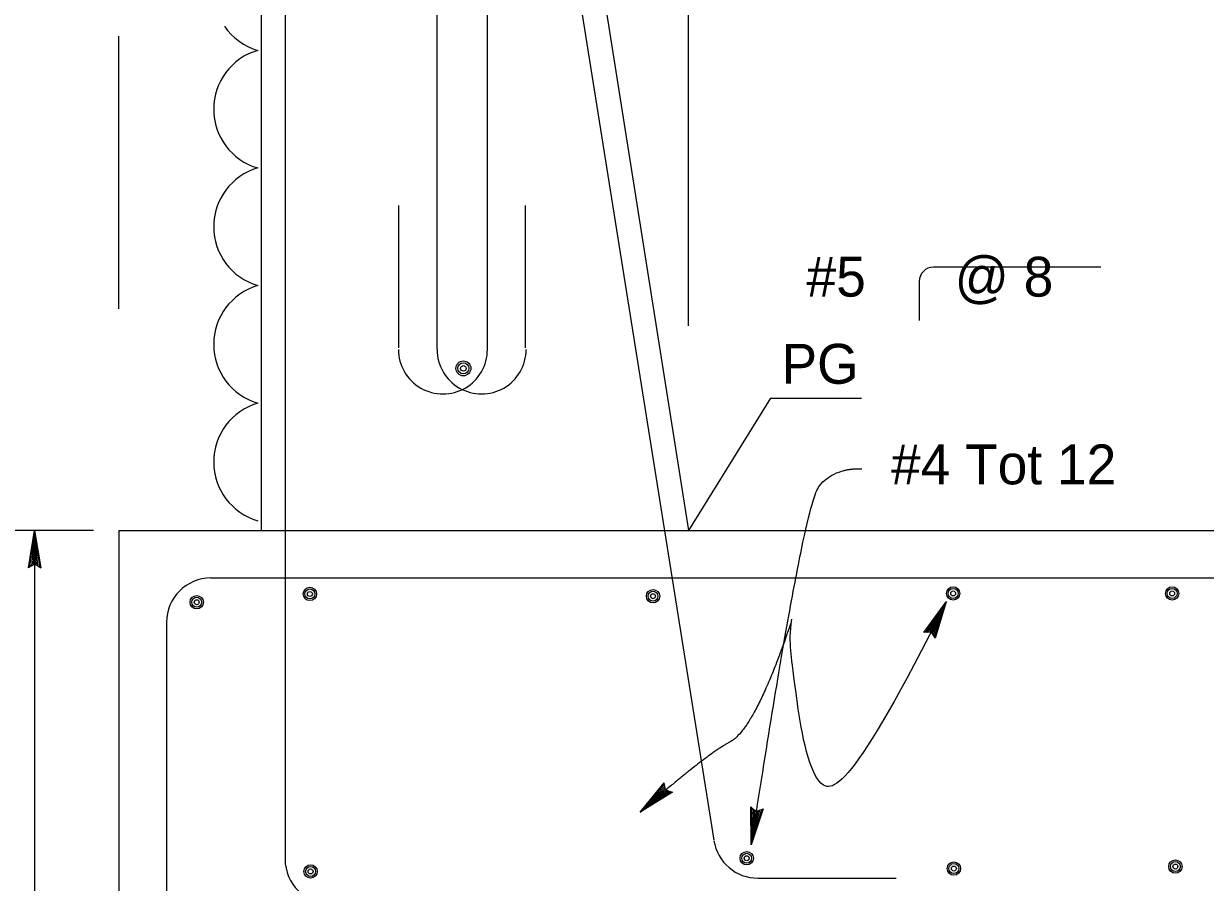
# Model space of a CAD drawing. Extents: x 0 to 2.83, y 0 to 1.83.
# Drawn here: x 1.7935 to 2.1393, y 0.9013 to 1.1525 of the extents above; entities that cross this region are included whole.
import ezdxf

# ---------------------------------------------------------------- set-up
doc = ezdxf.new("R2010")
doc.units = 0
for name, color, linetype in [('212 Leaders and Dim Lines', 7, 'Continuous'), ('213 Rebar', 7, 'Continuous'), ('214 Text and Titles', 7, 'Continuous'), ('217 Rebar', 7, 'Continuous'), ('240 Concrete', 7, 'Continuous')]:
    doc.layers.add(name, color=color, linetype=linetype)

msp = doc.modelspace()

# ---------------------------------------------------------------- linework, layer by layer
at = {"layer": '212 Leaders and Dim Lines'}
for p, q in [((1.988050322617698, 1.0641494285475903), (1.988050322617698, 1.233386392948398)), ((1.8213878226176985, 1.0690596072255913), (1.8213878226176985, 1.1488689555041434)), ((2.0120114637869313, 1.0429358294286146), (1.9880503226176982, 1.0042457643469787)), ((2.0120114637869313, 1.0429358294286146), (2.038663686599857, 1.0429358294286146)), ((1.8139811745609153, 1.004245764346979), (1.5608749427822088, 1.004245764346979)), ((1.7948897926354905, 0.9933082643469792), (1.7967153134688238, 1.004245764346979)), ((1.7953463898577127, 0.9935895143469792), (1.7967153134688238, 1.004245764346979)), ((1.7967153134688238, 1.004245764346979), (1.7958021190243794, 0.9938707643469792)), ((1.7967153134688238, 1.004245764346979), (1.7962587162466015, 0.9941520143469792)), ((1.7967153134688238, 1.004245764346979), (1.7967153134688238, 0.8653575699719785)), ((1.7967153134688238, 0.9944332643469792), (1.7967153134688238, 1.004245764346979)), ((1.7967153134688238, 1.004245764346979), (1.7985425704132683, 0.9933082643469792)), ((1.7976293759688238, 0.9938707643469792), (1.7967153134688238, 1.004245764346979)), ((1.797171910691046, 0.9941520143469792), (1.7967153134688238, 1.004245764346979)), ((1.7967153134688238, 1.004245764346979), (1.798085973191046, 0.9935895143469792)), ((1.7958021190243794, 0.9938707643469792), (1.7948897926354905, 0.9933082643469792)), ((1.7958021190243794, 0.9938707643469792), (1.7967153134688238, 0.9944332643469792)), ((1.7967153134688238, 0.9944332643469792), (1.7976293759688238, 0.9938707643469792)), ((1.7976293759688238, 0.9938707643469792), (1.7985425704132683, 0.9933082643469792))]:
    msp.add_line(p, q, dxfattribs=at)
for points, degree in [([(2.006396285103302, 0.9122755223409067), (2.0217311955157427, 1.0114732240713826), (2.0305606085663728, 1.0226298615053513), (2.038772126826321, 1.0222842680674966)], 2), ([(2.0635068019223985, 0.9833478316470953), (2.0356658635860923, 0.9281459711526957), (2.023925455905947, 0.923856599489937), (2.0188181446030393, 0.9618012352364749), (2.0178596610664634, 0.9689222636029476), (2.0176731369786243, 0.9744278281277462), (2.018258572339521, 0.9783179288108699)], 3), ([(2.017947234688949, 0.9771123847037884), (2.007542960883427, 0.9463950048970092), (1.9929274333947176, 0.9384679391404209), (1.9738529314179272, 0.9218706452125645)], 2)]:
    msp.add_open_spline(points, degree=degree, dxfattribs=at)
at = {"layer": '213 Rebar'}
for centre, radius in [((1.9221701258850568, 1.051669970511648), 0.0021772052256266274), ((1.922170112841434, 1.0516699574082862), 0.0016202301341446217), ((1.922170112841434, 1.0516699574082862), 0.000808818882964995), ((1.8772482100255372, 0.9856809821632561), 0.0019508246527777779), ((1.87724819833816, 0.9856809704223537), 0.0014517624942559377), ((1.87724819833816, 0.9856809704223537), 0.000724719837132564), ((1.977652118873767, 0.9850280077605942), 0.0019508246527777779), ((1.9776521071863897, 0.9850279960196918), 0.0014517624942559377), ((1.9776521071863897, 0.9850279960196918), 0.000724719837132564), ((2.065473248407871, 0.9858289498622785), 0.0019508246527777779), ((2.0654732367204938, 0.9858289381213762), 0.0014517624942559377), ((2.0654732367204938, 0.9858289381213762), 0.000724719837132564), ((2.1295486165426083, 0.9858289498622785), 0.0019508246527777779), ((2.1295486048552315, 0.9858289381213762), 0.0014517624942559377), ((2.1295486048552315, 0.9858289381213762), 0.000724719837132564), ((1.8441307870529453, 0.983272442310704), 0.0019508246527777779), ((1.844130775365568, 0.9832724305698016), 0.0014517624942559377), ((1.844130775365568, 0.9832724305698016), 0.000724719837132564), ((2.0050586635999035, 0.9083595981594488), 0.0019508246527777779), ((2.005058651912526, 0.9083595864185464), 0.0014517624942559377), ((1.877456544897212, 0.904499747593709), 0.0019508246527777779), ((1.877456533209835, 0.9044997358528066), 0.0014517624942559377), ((2.005058651912526, 0.9083595864185464), 0.000724719837132564), ((2.0656788312761103, 0.9053435571394822), 0.0019508246527777779), ((2.065678819588733, 0.9053435453985799), 0.0014517624942559377), ((2.065678819588733, 0.9053435453985799), 0.000724719837132564), ((2.13049097339871, 0.9059287456227789), 0.0019508246527777779), ((2.130490961711333, 0.9059287338818766), 0.0014517624942559377), ((2.130490961711333, 0.9059287338818766), 0.000724719837132564), ((1.877456533209835, 0.9044997358528066), 0.000724719837132564)]:
    msp.add_circle(centre, radius, dxfattribs=at)
at = {"layer": '214 Text and Titles'}
for p, q in [((2.0569098473603242, 0.9744041393469322), (2.0634651353481193, 0.9833478316470953)), ((2.0574441803823906, 0.9744496454714624), (2.0634651353481193, 0.9833478316470953)), ((2.0634651353481193, 0.9833478316470953), (2.0579777383445763, 0.9744955424957588)), ((2.0634651353481193, 0.9833478316470953), (2.058512071366643, 0.974541048620289)), ((2.0590464043887104, 0.9745865547448188), (2.0634651353481193, 0.9833478316470953)), ((2.059327434362149, 0.9741298220660338), (2.0634651353481193, 0.9833478316470953)), ((2.0596092393954692, 0.9736726984874823), (2.0634651353481193, 0.9833478316470953)), ((2.0634651353481193, 0.9833478316470953), (2.0598902693689074, 0.9732159658086974)), ((2.0634651353481193, 0.9833478316470953), (2.060171299342346, 0.972759233129912)), ((2.0579777383445763, 0.9744955424957588), (2.0569098473603242, 0.9744041393469322)), ((2.0579777383445763, 0.9744955424957588), (2.0590464043887104, 0.9745865547448188)), ((2.0590464043887104, 0.9745865547448188), (2.0596092393954692, 0.9736726984874823)), ((2.0596092393954692, 0.9736726984874823), (2.060171299342346, 0.972759233129912)), ((1.9738529314179272, 0.9218706452125645), (1.980904671657711, 0.9304287252414982)), ((1.981079764948017, 0.9293705793710937), (1.980904671657711, 0.9304287252414982)), ((1.9738529314179272, 0.9218706452125645), (1.9809922183028643, 0.929899652306296)), ((1.981079764948017, 0.9293705793710937), (1.9738529314179272, 0.9218706452125645)), ((1.9811678814032754, 0.9288408515795017), (1.9738529314179272, 0.9218706452125645)), ((1.9812554280484287, 0.9283117786442995), (1.9738529314179272, 0.9218706452125645)), ((1.9738529314179272, 0.9218706452125645), (1.9817673216341838, 0.9281519426574134)), ((1.9738529314179272, 0.9218706452125645), (1.9822792152199389, 0.927992106670527)), ((1.9827905389955884, 0.9278329255400308), (1.9738529314179272, 0.9218706452125645)), ((1.9833024325813435, 0.9276730895531444), (1.9738529314179272, 0.9218706452125645)), ((1.9812554280484287, 0.9283117786442995), (1.981079764948017, 0.9293705793710937)), ((1.9822792152199389, 0.927992106670527), (1.9812554280484287, 0.9283117786442995)), ((1.9822792152199389, 0.927992106670527), (1.9833024325813435, 0.9276730895531444)), ((2.0070779897842836, 0.9226683763272683), (2.0062614510264978, 0.9233637861347904)), ((2.006396285103302, 0.9122755223409067), (2.0062614510264978, 0.9233637861347904)), ((2.006396285103302, 0.9122755223409067), (2.006669720405391, 0.9230160812310293)), ((2.009871349031867, 0.9228057342692263), (2.006396285103302, 0.9122755223409067)), ((2.0070779897842836, 0.9226683763272683), (2.006396285103302, 0.9122755223409067)), ((2.0093771439094175, 0.9225975423318563), (2.006396285103302, 0.9122755223409067)), ((2.006396285103302, 0.9122755223409067), (2.0088837966524635, 0.922389217777598)), ((2.0074871170286723, 0.9223205388066195), (2.006396285103302, 0.9122755223409067)), ((2.006396285103302, 0.9122755223409067), (2.008389591530014, 0.922181025840228)), ((2.007895386407565, 0.9219728339028583), (2.006396285103302, 0.9122755223409067)), ((2.007895386407565, 0.9219728339028583), (2.0070779897842836, 0.9226683763272683)), ((2.0088837966524635, 0.922389217777598), (2.007895386407565, 0.9219728339028583)), ((2.0088837966524635, 0.922389217777598), (2.009871349031867, 0.9228057342692263))]:
    msp.add_line(p, q, dxfattribs=at)
at = {"layer": '217 Rebar'}
for p, q in [((1.929194740904986, 1.0571667048121962), (1.929194740904986, 1.4348537921461344)), ((1.9144762645026723, 1.0571667048121962), (1.9144762645026723, 1.4210328487638018)), ((1.8699949407426977, 1.2421909851669406), (1.8699949407426977, 0.9081778279157551)), ((1.942703260861955, 1.2441568817128015), (1.9954874195803167, 0.9136821487671251)), ((1.9032967353789356, 1.0576537784963511), (1.9032967353789356, 1.0993203669066407)), ((1.9403742700287219, 1.0576537784963511), (1.9403742700287219, 1.0993203669066407)), ((2.10863295676586, 1.0812861043960316), (2.0597105978923462, 1.0812861043960316)), ((2.05554393122568, 1.077119437729365), (2.05554393122568, 1.0656686103301443)), ((1.8481487967375259, 0.9903544449719799), (2.1961561571003028, 0.9903544449719799)), ((1.8352791419926986, 0.9773339371594798), (1.8352791419926986, 0.8098089587219787)), ((2.0083819151802422, 0.9025318404104978), (2.0487472260998354, 0.9025318404104974))]:
    msp.add_line(p, q, dxfattribs=at)
for centre, radius, start, end in [((2.0597105978923462, 1.077119437729365), 0.004166666666666667, 90, 180), ((1.9161729553303986, 1.0572108082146061), 0.013020507812499998, 180, 1.1937117960769683e-12), ((1.9274980500772625, 1.0572108082146061), 0.013020507812499998, 179.99999999999883, 0), ((1.8482996498051987, 0.9773339371594798), 0.013020507812499998, 90, 180), ((2.0083395021882806, 0.9155523482229978), 0.013020507812499998, 189.0747580183008, 269.99999999999983), ((1.8830154485551978, 0.9080889471604168), 0.013020507812499998, 180, 270)]:
    msp.add_arc(centre, radius, start, end, dxfattribs=at)
at = {"layer": '240 Concrete'}
for p, q in [((1.9486937116337604, 1.2528706249589587), (1.988050322617698, 1.004245764346979)), ((1.8630534476176983, 1.004245764346979), (1.8630534476176983, 1.247662421833958)), ((1.8213878226176985, 1.004245764346979), (1.8213878226176985, 0.7959176393469786)), ((1.8213878226176985, 1.004245764346979), (2.488054489284366, 1.004245764346979))]:
    msp.add_line(p, q, dxfattribs=at)
for centre, start, end in [((1.8670143251107254, 1.1619095319741746), 214.45378381030065, 253.73979529192653), ((1.8670143251107254, 1.1275070662468536), 106.26020470815827, 253.7397952919265), ((1.8670143251107756, 1.0931046005195328), 106.26020470815827, 253.7397952919265), ((1.8670143251107254, 1.058702134792211), 106.26020470815827, 253.7397952919265), ((1.8670143251107254, 1.0242996690648898), 106.26020470815827, 253.7397952919265)]:
    msp.add_arc(centre, 0.017917950899629522, start, end, dxfattribs=at)

# ---------------------------------------------------------------- texts
at = {"layer": '214 Text and Titles'}
for s, p in [('#5      @ 8', (2.0225699802458226, 1.072669842138054)), ('PG', (2.0152516172608568, 1.0471814342269168)), ('#4 Tot 12', (2.047280814249219, 1.0177416862214033))]:
    msp.add_text(s, height=0.011666666666666665, dxfattribs=at).set_placement(p)

doc.saveas('drawing.dxf')
